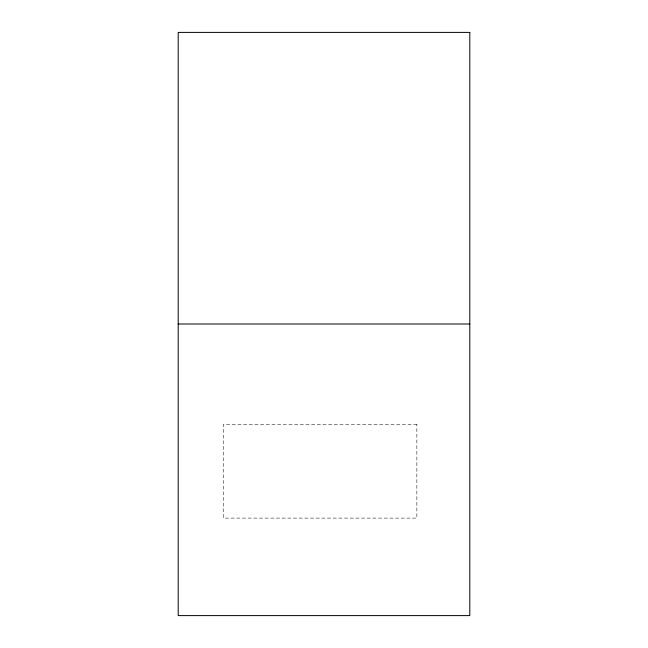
<?xml version="1.0" encoding="UTF-8"?>
<svg xmlns="http://www.w3.org/2000/svg" width="648" height="648" viewBox="0 0 648 648"><rect width="100%" height="100%" fill="white"/><g stroke="black" fill="none" stroke-linecap="round" stroke-linejoin="round"><path stroke-width="0.49" stroke-dasharray="3.24 2.43" d="M416.85 424.278L223.439 424.278L223.439 518.1L416.85 518.1L416.85 424.278"/><path stroke-width="0.97" d="M178.2 324L469.8 324M469.8 32.4L178.2 32.4L178.2 615.6L469.8 615.6L469.8 32.4"/></g></svg>
